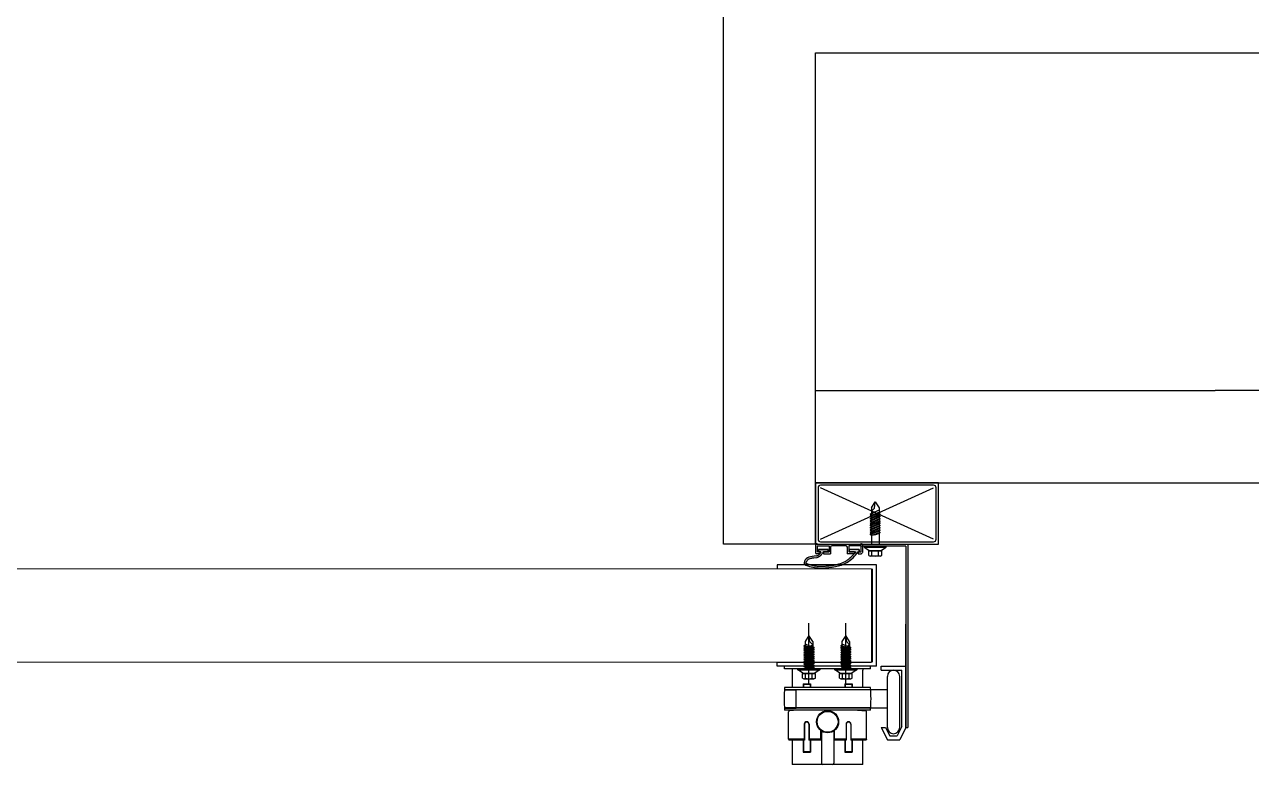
# Model space of a CAD drawing. Header units: millimetres. Extents: x -27104 to 125781, y -3376 to 46996.
# Drawn here: x 57112.97 to 57132.49, y 18517.12 to 18528.9 of the extents above; entities that cross this region are included whole.
import ezdxf

# ---------------------------------------------------------------- set-up
doc = ezdxf.new("R2010")
doc.units = ezdxf.units.MM
doc.header["$LTSCALE"] = 100
doc.header["$MEASUREMENT"] = 0
doc.layers.get('0').update_dxf_attribs({"linetype": 'CONTINUOUS'})
doc.layers.add('ELE9', color=9, linetype='CONTINUOUS')

# ---------------------------------------------------------------- blocks, each defined once
blk = doc.blocks.new('ggtyu')
at = {"layer": 'ELE9'}
h = blk.add_hatch(color=253, dxfattribs=at)
h.dxf.hatch_style = 1
edge = h.paths.add_edge_path()
edge.add_line((56936.144, 18684.306), (56936.184, 18684.306))
edge.add_spline(control_points=[(56936.184, 18684.306), (56936.177, 18684.295), (56936.171, 18684.285), (56936.164, 18684.276)], knot_values=[0, 0, 0, 0, 1.802776, 1.802776, 1.802776, 1.802776], degree=3, periodic=0)
edge.add_line((56936.164, 18684.276), (56936.159, 18684.272))
edge.add_line((56936.159, 18684.272), (56936.149, 18684.258))
edge.add_line((56936.149, 18684.258), (56936.132, 18684.251))
edge.add_line((56936.132, 18684.251), (56936.107, 18684.243))
edge.add_spline(control_points=[(56936.107, 18684.243), (56936.026, 18684.234), (56935.93, 18684.222), (56935.91, 18684.106), (56935.994, 18684.076), (56936.084, 18684.053), (56936.236, 18684.045), (56936.346, 18684.062), (56936.415, 18684.072)], knot_values=[0, 0, 0, 0, 10.510022, 12.30215, 15.888405, 21.408051, 27.790202, 38.523805, 38.523805, 38.523805, 38.523805], degree=3, periodic=0)
edge.add_spline(control_points=[(56936.415, 18684.072), (56936.415, 18684.072), (56936.478, 18684.085), (56936.625, 18684.131), (56936.724, 18684.243), (56936.778, 18684.306)], knot_values=[81.368069, 81.368069, 81.368069, 81.368069, 81.427954, 91.382666, 103.911951, 103.911951, 103.911951, 103.911951], degree=3, periodic=0)
edge.add_line((56936.778, 18684.306), (56936.79, 18684.306))
edge.add_line((56936.79, 18684.306), (56936.79, 18684.345))
edge.add_line((56936.79, 18684.345), (56936.634, 18684.345))
edge.add_line((56936.634, 18684.345), (56936.634, 18684.306))
edge.add_line((56936.634, 18684.306), (56936.739, 18684.306))
edge.add_spline(control_points=[(56936.739, 18684.306), (56936.733, 18684.298), (56936.726, 18684.291), (56936.72, 18684.284)], knot_values=[101.110526, 101.110526, 101.110526, 101.110526, 102.614786, 102.614786, 102.614786, 102.614786], degree=3, periodic=0)
edge.add_line((56936.72, 18684.284), (56936.72, 18684.276))
edge.add_line((56936.72, 18684.276), (56936.713, 18684.276))
edge.add_spline(control_points=[(56936.713, 18684.276), (56936.711, 18684.274), (56936.709, 18684.272), (56936.686, 18684.247), (56936.664, 18684.225), (56936.63, 18684.196), (56936.618, 18684.187), (56936.594, 18684.17), (56936.581, 18684.162), (56936.537, 18684.138), (56936.503, 18684.125), (56936.451, 18684.11), (56936.433, 18684.106), (56936.413, 18684.102), (56936.411, 18684.101), (56936.409, 18684.101)], knot_values=[81.408921, 81.408921, 81.408921, 81.408921, 81.846453, 81.846453, 86.724969, 86.724969, 89.164228, 89.164228, 91.603486, 91.603486, 97.394899, 97.394899, 100.290605, 100.290605, 100.605478, 100.605478, 100.605478, 100.605478], degree=3, periodic=0)
edge.add_spline(control_points=[(56936.409, 18684.101), (56936.394, 18684.098), (56936.378, 18684.095), (56936.34, 18684.089), (56936.317, 18684.087), (56936.282, 18684.084), (56936.27, 18684.083), (56936.258, 18684.082)], knot_values=[72.981686, 72.981686, 72.981686, 72.981686, 75.56252, 75.56252, 79.405214, 79.405214, 81.408921, 81.408921, 81.408921, 81.408921], degree=3, periodic=0)
edge.add_spline(control_points=[(56936.258, 18684.082), (56936.242, 18684.081), (56936.226, 18684.08), (56936.208, 18684.079), (56936.206, 18684.079), (56936.205, 18684.079)], knot_values=[24.457688, 24.457688, 24.457688, 24.457688, 26.980257, 26.980257, 27.239597, 27.239597, 27.239597, 27.239597], degree=3, periodic=0)
edge.add_spline(control_points=[(56936.205, 18684.079), (56936.188, 18684.079), (56936.17, 18684.079), (56936.133, 18684.081), (56936.113, 18684.083), (56936.074, 18684.088), (56936.056, 18684.092), (56936.027, 18684.099), (56936.018, 18684.101), (56936.002, 18684.106), (56935.997, 18684.107), (56935.987, 18684.111), (56935.981, 18684.112), (56935.971, 18684.116), (56935.966, 18684.118), (56935.957, 18684.122), (56935.954, 18684.124), (56935.948, 18684.127), (56935.947, 18684.129), (56935.946, 18684.13), (56935.946, 18684.13), (56935.946, 18684.131), (56935.946, 18684.131), (56935.946, 18684.132), (56935.945, 18684.134), (56935.946, 18684.139), (56935.946, 18684.141), (56935.948, 18684.146), (56935.949, 18684.149), (56935.952, 18684.154), (56935.955, 18684.157), (56935.961, 18684.163), (56935.965, 18684.166), (56935.972, 18684.183), (56935.985, 18684.186), (56936, 18684.195), (56936.013, 18684.201), (56936.033, 18684.203), (56936.044, 18684.206), (56936.118, 18684.215)], knot_values=[0, 0, 0, 0, 2.699013, 2.699013, 5.918469, 5.918469, 9.137924, 9.137924, 10.747652, 10.747652, 11.552515, 11.552515, 12.357379, 12.357379, 13.187027, 13.187027, 14.016674, 14.016674, 14.846322, 14.846322, 15.271824, 15.271824, 15.697327, 15.697327, 16.368626, 16.368626, 17.039926, 17.039926, 17.711225, 17.711225, 18.939482, 18.939482, 20.167739, 20.167739, 21.883718, 21.883718, 23.599698, 23.599698, 24.457688, 24.457688, 24.457688, 24.457688], degree=3, periodic=0)
edge.add_spline(control_points=[(56936.118, 18684.215), (56936.129, 18684.218), (56936.141, 18684.222), (56936.158, 18684.232), (56936.165, 18684.236), (56936.175, 18684.245), (56936.178, 18684.247), (56936.183, 18684.254), (56936.186, 18684.257), (56936.194, 18684.267), (56936.198, 18684.273), (56936.204, 18684.283), (56936.206, 18684.287), (56936.223, 18684.306)], knot_values=[0, 0, 0, 0, 1.654202, 1.654202, 2.776859, 2.776859, 3.338188, 3.338188, 3.899517, 3.899517, 4.888564, 4.888564, 5.545615, 5.545615, 5.545615, 5.545615], degree=3, periodic=0)
edge.add_line((56936.223, 18684.306), (56936.301, 18684.306))
edge.add_line((56936.301, 18684.306), (56936.301, 18684.345))
edge.add_line((56936.301, 18684.345), (56936.144, 18684.345))
edge.add_line((56936.144, 18684.345), (56936.144, 18684.306))
at = {"layer": 'ELE9', "color": 253}
for p, q in [((56934.632, 18684.429), (56934.632, 18693.722)), ((56936.099, 18684.429), (56936.099, 18692.254)), ((56936.099, 18692.254), (56953.218, 18692.254)), ((56936.099, 18686.874), (56942.458, 18686.874)), ((56936.099, 18685.407), (56942.458, 18685.407)), ((56938.056, 18685.407), (56936.099, 18685.407)), ((56936.099, 18685.407), (56936.099, 18684.429)), ((56937.978, 18685.368), (56936.178, 18685.368)), ((56938.056, 18684.429), (56938.056, 18685.407)), ((56936.139, 18685.329), (56936.139, 18684.507)), ((56936.178, 18684.507), (56937.978, 18685.329)), ((56937.978, 18684.507), (56936.178, 18685.329)), ((56938.017, 18684.507), (56938.017, 18685.329)), ((56936.987, 18685.009), (56937.048, 18685.103)), ((56936.987, 18685.009), (56936.987, 18684.926)), ((56936.987, 18684.957), (56937.034, 18685.005)), ((56937.026, 18684.934), (56936.987, 18684.957)), ((56937.11, 18684.969), (56937.026, 18684.934)), ((56937.034, 18685.005), (56937.048, 18685.103)), ((56937.048, 18685.103), (56937.11, 18685.009)), ((56937.11, 18685.009), (56937.11, 18684.941)), ((56937.129, 18684.941), (56937.11, 18684.957)), ((56937.11, 18684.949), (56937.129, 18684.941)), ((56937.129, 18684.941), (56936.967, 18684.874)), ((56937.129, 18684.941), (56936.967, 18684.874)), ((56937.026, 18684.934), (56936.967, 18684.91)), ((56937.026, 18684.934), (56936.967, 18684.91)), ((56936.967, 18684.91), (56936.987, 18684.926)), ((56936.987, 18684.91), (56936.967, 18684.91)), ((56936.987, 18684.902), (56936.967, 18684.91)), ((56936.967, 18684.91), (56936.987, 18684.894)), ((56937.129, 18684.905), (56936.967, 18684.838)), ((56937.129, 18684.905), (56936.967, 18684.838)), ((56936.967, 18684.874), (56936.987, 18684.89)), ((56936.987, 18684.866), (56936.967, 18684.874)), ((56936.967, 18684.874), (56936.987, 18684.858)), ((56936.987, 18684.874), (56936.967, 18684.874)), ((56937.129, 18684.869), (56936.967, 18684.802)), ((56937.129, 18684.869), (56936.967, 18684.802)), ((56936.967, 18684.838), (56936.987, 18684.854)), ((56936.987, 18684.83), (56936.967, 18684.838)), ((56936.967, 18684.838), (56936.987, 18684.822)), ((56936.987, 18684.838), (56936.967, 18684.838)), ((56937.129, 18684.833), (56936.967, 18684.766)), ((56937.129, 18684.833), (56936.967, 18684.766)), ((56936.967, 18684.802), (56936.987, 18684.818)), ((56936.987, 18684.802), (56936.967, 18684.802)), ((56936.987, 18684.794), (56936.967, 18684.802)), ((56936.967, 18684.802), (56936.987, 18684.787)), ((56937.129, 18684.797), (56936.967, 18684.731)), ((56937.129, 18684.797), (56936.967, 18684.731)), ((56936.967, 18684.766), (56936.987, 18684.782)), ((56936.987, 18684.759), (56936.967, 18684.766)), ((56936.967, 18684.766), (56936.987, 18684.751)), ((56936.987, 18684.766), (56936.967, 18684.766)), ((56937.129, 18684.762), (56936.967, 18684.695)), ((56937.129, 18684.762), (56936.967, 18684.695)), ((56936.987, 18684.89), (56937.11, 18684.941)), ((56936.987, 18684.926), (56937.006, 18684.934)), ((56937.11, 18684.925), (56936.987, 18684.874)), ((56937.006, 18684.918), (56936.987, 18684.91)), ((56936.987, 18684.91), (56936.987, 18684.89)), ((56936.987, 18684.854), (56937.11, 18684.905)), ((56937.11, 18684.889), (56936.987, 18684.838)), ((56936.987, 18684.874), (56936.987, 18684.854)), ((56936.987, 18684.818), (56937.11, 18684.869)), ((56937.11, 18684.853), (56936.987, 18684.802)), ((56936.987, 18684.838), (56936.987, 18684.818)), ((56936.987, 18684.782), (56937.11, 18684.833)), ((56937.11, 18684.818), (56936.987, 18684.766)), ((56936.987, 18684.802), (56936.987, 18684.782)), ((56936.987, 18684.746), (56937.11, 18684.797)), ((56937.11, 18684.782), (56936.987, 18684.731)), ((56936.987, 18684.766), (56936.987, 18684.746)), ((56936.987, 18684.71), (56937.11, 18684.762)), ((56937.006, 18684.934), (56937.026, 18684.934)), ((56937.026, 18684.934), (56937.006, 18684.918)), ((56937.11, 18684.941), (56937.129, 18684.941)), ((56937.129, 18684.941), (56937.11, 18684.925)), ((56937.11, 18684.925), (56937.11, 18684.905)), ((56937.129, 18684.905), (56937.11, 18684.921)), ((56937.11, 18684.913), (56937.129, 18684.905)), ((56937.11, 18684.905), (56937.129, 18684.905)), ((56937.129, 18684.905), (56937.11, 18684.889)), ((56937.11, 18684.889), (56937.11, 18684.869)), ((56937.129, 18684.869), (56937.11, 18684.885)), ((56937.11, 18684.877), (56937.129, 18684.869)), ((56937.11, 18684.869), (56937.129, 18684.869)), ((56937.129, 18684.869), (56937.11, 18684.853)), ((56937.11, 18684.853), (56937.11, 18684.833)), ((56937.129, 18684.833), (56937.11, 18684.849)), ((56937.11, 18684.841), (56937.129, 18684.833)), ((56937.11, 18684.833), (56937.129, 18684.833)), ((56937.129, 18684.833), (56937.11, 18684.818)), ((56937.11, 18684.818), (56937.11, 18684.797)), ((56937.129, 18684.797), (56937.11, 18684.813)), ((56937.11, 18684.805), (56937.129, 18684.797)), ((56937.11, 18684.797), (56937.129, 18684.797)), ((56937.129, 18684.797), (56937.11, 18684.782)), ((56937.11, 18684.782), (56937.11, 18684.762)), ((56937.129, 18684.762), (56937.11, 18684.777)), ((56937.11, 18684.769), (56937.129, 18684.762)), ((56937.11, 18684.762), (56937.129, 18684.762)), ((56937.129, 18684.762), (56937.11, 18684.746)), ((56936.967, 18684.731), (56936.987, 18684.746)), ((56936.987, 18684.723), (56936.967, 18684.731)), ((56936.967, 18684.731), (56936.987, 18684.715)), ((56936.987, 18684.731), (56936.967, 18684.731)), ((56937.129, 18684.726), (56936.967, 18684.659)), ((56937.129, 18684.726), (56936.967, 18684.659)), ((56936.967, 18684.695), (56936.987, 18684.71)), ((56936.987, 18684.687), (56936.967, 18684.695)), ((56936.967, 18684.695), (56936.987, 18684.679)), ((56936.987, 18684.695), (56936.967, 18684.695)), ((56937.129, 18684.69), (56936.967, 18684.623)), ((56937.129, 18684.69), (56936.967, 18684.623)), ((56936.967, 18684.659), (56936.987, 18684.675)), ((56936.987, 18684.651), (56936.967, 18684.659)), ((56936.967, 18684.659), (56936.987, 18684.643)), ((56936.987, 18684.659), (56936.967, 18684.659)), ((56937.129, 18684.654), (56936.967, 18684.587)), ((56937.129, 18684.654), (56936.967, 18684.587)), ((56936.967, 18684.623), (56936.987, 18684.639)), ((56936.987, 18684.615), (56936.967, 18684.623)), ((56936.967, 18684.623), (56936.987, 18684.607)), ((56936.987, 18684.623), (56936.967, 18684.623)), ((56936.967, 18684.587), (56936.987, 18684.603)), ((56936.987, 18684.579), (56936.967, 18684.587)), ((56936.967, 18684.587), (56936.987, 18684.571)), ((56936.987, 18684.587), (56936.967, 18684.587)), ((56937.11, 18684.746), (56936.987, 18684.695)), ((56936.987, 18684.731), (56936.987, 18684.71)), ((56936.987, 18684.675), (56937.11, 18684.726)), ((56937.11, 18684.71), (56936.987, 18684.659)), ((56936.987, 18684.695), (56936.987, 18684.675)), ((56936.987, 18684.639), (56937.11, 18684.69)), ((56937.11, 18684.674), (56936.987, 18684.623)), ((56936.987, 18684.659), (56936.987, 18684.639)), ((56936.987, 18684.603), (56937.11, 18684.654)), ((56937.11, 18684.638), (56936.987, 18684.587)), ((56936.987, 18684.623), (56936.987, 18684.603)), ((56936.987, 18684.587), (56936.987, 18684.429)), ((56936.997, 18684.571), (56937.11, 18684.618)), ((56937.129, 18684.618), (56937.014, 18684.571)), ((56937.11, 18684.602), (56937.035, 18684.571)), ((56937.11, 18684.746), (56937.11, 18684.726)), ((56937.129, 18684.726), (56937.11, 18684.741)), ((56937.11, 18684.734), (56937.129, 18684.726)), ((56937.11, 18684.726), (56937.129, 18684.726)), ((56937.129, 18684.726), (56937.11, 18684.71)), ((56937.11, 18684.71), (56937.11, 18684.69)), ((56937.129, 18684.69), (56937.11, 18684.706)), ((56937.11, 18684.698), (56937.129, 18684.69)), ((56937.11, 18684.69), (56937.129, 18684.69)), ((56937.129, 18684.69), (56937.11, 18684.674)), ((56937.11, 18684.674), (56937.11, 18684.654)), ((56937.129, 18684.654), (56937.11, 18684.67)), ((56937.11, 18684.662), (56937.129, 18684.654)), ((56937.11, 18684.654), (56937.129, 18684.654)), ((56937.129, 18684.654), (56937.11, 18684.638)), ((56937.11, 18684.638), (56937.11, 18684.618)), ((56937.129, 18684.618), (56937.11, 18684.634)), ((56937.11, 18684.626), (56937.129, 18684.618)), ((56937.11, 18684.618), (56937.129, 18684.618)), ((56937.129, 18684.618), (56937.11, 18684.602)), ((56937.11, 18684.602), (56937.11, 18684.429)), ((56936.099, 18684.429), (56934.632, 18684.429)), ((56936.099, 18684.429), (56936.099, 18684.296)), ((56936.099, 18684.429), (56936.108, 18684.429)), ((56936.099, 18684.429), (56938.056, 18684.429)), ((56936.125, 18684.403), (56936.125, 18684.306)), ((56936.125, 18684.403), (56936.313, 18684.403)), ((56936.13, 18684.429), (56936.812, 18684.429)), ((56936.178, 18684.468), (56937.978, 18684.468)), ((56936.313, 18684.403), (56936.313, 18684.306)), ((56936.338, 18684.384), (56936.338, 18684.276)), ((56936.461, 18684.403), (56936.358, 18684.403)), ((56936.471, 18684.409), (56936.461, 18684.403)), ((56936.481, 18684.403), (56936.471, 18684.409)), ((56936.585, 18684.403), (56936.481, 18684.403)), ((56936.604, 18684.384), (56936.604, 18684.276)), ((56936.629, 18684.429), (56937.567, 18684.429)), ((56936.63, 18684.403), (56936.63, 18684.306)), ((56936.817, 18684.403), (56936.63, 18684.403)), ((56936.814, 18684.398), (56936.814, 18684.429)), ((56937.535, 18684.398), (56936.814, 18684.398)), ((56936.817, 18684.403), (56936.817, 18684.306)), ((56936.843, 18684.429), (56936.834, 18684.429)), ((56936.843, 18684.429), (56936.843, 18684.296)), ((56937.224, 18684.398), (56936.872, 18684.398)), ((56936.872, 18684.398), (56936.872, 18684.382)), ((56936.872, 18684.382), (56937.224, 18684.382)), ((56937.224, 18684.382), (56936.872, 18684.382)), ((56936.872, 18684.382), (56936.964, 18684.323)), ((56937.132, 18684.323), (56937.224, 18684.382)), ((56937.224, 18684.382), (56937.224, 18684.398)), ((56937.535, 18684.398), (56937.535, 18681.51)), ((56937.567, 18684.429), (56937.567, 18681.51)), ((56936.107, 18684.243), (56936.132, 18684.251)), ((56936.164, 18684.276), (56936.119, 18684.276)), ((56936.164, 18684.306), (56936.125, 18684.306)), ((56936.132, 18684.251), (56936.149, 18684.258)), ((56936.144, 18684.345), (56936.301, 18684.345)), ((56936.144, 18684.345), (56936.144, 18684.306)), ((56936.144, 18684.345), (56936.144, 18684.306)), ((56936.301, 18684.345), (56936.144, 18684.345)), ((56936.144, 18684.345), (56936.144, 18684.306)), ((56936.301, 18684.345), (56936.144, 18684.345)), ((56936.184, 18684.306), (56936.144, 18684.306)), ((56936.144, 18684.306), (56936.184, 18684.306)), ((56936.144, 18684.306), (56936.184, 18684.306)), ((56936.149, 18684.258), (56936.159, 18684.272)), ((56936.159, 18684.272), (56936.164, 18684.276)), ((56936.164, 18684.306), (56936.164, 18684.276)), ((56936.223, 18684.306), (56936.313, 18684.306)), ((56936.223, 18684.306), (56936.223, 18684.276)), ((56936.301, 18684.306), (56936.223, 18684.306)), ((56936.223, 18684.306), (56936.301, 18684.306)), ((56936.223, 18684.306), (56936.301, 18684.306)), ((56936.223, 18684.276), (56936.338, 18684.276)), ((56936.301, 18684.345), (56936.301, 18684.306)), ((56936.301, 18684.306), (56936.301, 18684.345)), ((56936.301, 18684.306), (56936.301, 18684.345)), ((56936.72, 18684.276), (56936.604, 18684.276)), ((56936.72, 18684.306), (56936.63, 18684.306)), ((56936.79, 18684.345), (56936.634, 18684.345)), ((56936.634, 18684.345), (56936.634, 18684.306)), ((56936.79, 18684.345), (56936.634, 18684.345)), ((56936.634, 18684.345), (56936.634, 18684.306)), ((56936.79, 18684.345), (56936.634, 18684.345)), ((56936.634, 18684.345), (56936.634, 18684.306)), ((56936.634, 18684.306), (56936.739, 18684.306)), ((56936.634, 18684.306), (56936.739, 18684.306)), ((56936.634, 18684.306), (56936.739, 18684.306)), ((56936.72, 18684.276), (56936.713, 18684.276)), ((56936.72, 18684.276), (56936.713, 18684.276)), ((56936.72, 18684.306), (56936.72, 18684.276)), ((56936.72, 18684.284), (56936.72, 18684.276)), ((56936.72, 18684.284), (56936.72, 18684.276)), ((56936.778, 18684.306), (56936.817, 18684.306)), ((56936.778, 18684.306), (56936.778, 18684.276)), ((56936.778, 18684.306), (56936.79, 18684.306)), ((56936.778, 18684.306), (56936.79, 18684.306)), ((56936.778, 18684.306), (56936.79, 18684.306)), ((56936.778, 18684.276), (56936.823, 18684.276)), ((56936.79, 18684.345), (56936.79, 18684.306)), ((56936.79, 18684.306), (56936.79, 18684.345)), ((56936.79, 18684.306), (56936.79, 18684.345)), ((56937.151, 18684.323), (56936.946, 18684.323)), ((56936.946, 18684.251), (56936.946, 18684.323)), ((56936.964, 18684.323), (56937.132, 18684.323)), ((56937.128, 18684.241), (56936.969, 18684.241)), ((56936.995, 18684.251), (56936.995, 18684.323)), ((56937.101, 18684.251), (56937.101, 18684.323)), ((56937.151, 18684.251), (56937.151, 18684.323)), ((56937.07, 18684.1), (56935.488, 18684.1)), ((56935.488, 18684.1), (56935.488, 18684.038)), ((56937.007, 18682.551), (56937.007, 18684.038)), ((56937.07, 18682.488), (56937.07, 18684.1)), ((56935.993, 18682.189), (56935.993, 18683.174)), ((56936.58, 18682.189), (56936.58, 18683.174)), ((56937.535, 18681.51), (56937.535, 18683.158)), ((56935.912, 18682.813), (56935.931, 18682.829)), ((56935.931, 18682.821), (56935.912, 18682.813)), ((56935.912, 18682.813), (56936.074, 18682.746)), ((56935.912, 18682.813), (56936.074, 18682.746)), ((56935.931, 18682.813), (56935.912, 18682.813)), ((56935.912, 18682.813), (56935.931, 18682.797)), ((56935.993, 18682.975), (56935.931, 18682.881)), ((56935.931, 18682.881), (56935.931, 18682.813)), ((56935.931, 18682.841), (56936.015, 18682.805)), ((56936.054, 18682.762), (56935.931, 18682.813)), ((56936.007, 18682.877), (56935.993, 18682.975)), ((56936.054, 18682.881), (56935.993, 18682.975)), ((56936.054, 18682.828), (56936.007, 18682.877)), ((56936.015, 18682.805), (56936.054, 18682.828)), ((56936.015, 18682.806), (56936.074, 18682.782)), ((56936.015, 18682.806), (56936.074, 18682.782)), ((56936.035, 18682.806), (56936.015, 18682.806)), ((56936.015, 18682.806), (56936.035, 18682.79)), ((56936.054, 18682.798), (56936.035, 18682.806)), ((56936.054, 18682.881), (56936.054, 18682.798)), ((56936.499, 18682.813), (56936.518, 18682.829)), ((56936.518, 18682.821), (56936.499, 18682.813)), ((56936.499, 18682.813), (56936.661, 18682.746)), ((56936.499, 18682.813), (56936.661, 18682.746)), ((56936.518, 18682.813), (56936.499, 18682.813)), ((56936.499, 18682.813), (56936.518, 18682.797)), ((56936.58, 18682.975), (56936.518, 18682.881)), ((56936.518, 18682.881), (56936.518, 18682.813)), ((56936.518, 18682.841), (56936.602, 18682.805)), ((56936.641, 18682.762), (56936.518, 18682.813)), ((56936.594, 18682.877), (56936.58, 18682.975)), ((56936.641, 18682.881), (56936.58, 18682.975)), ((56936.641, 18682.828), (56936.594, 18682.877)), ((56936.602, 18682.805), (56936.641, 18682.828)), ((56936.602, 18682.806), (56936.661, 18682.782)), ((56936.602, 18682.806), (56936.661, 18682.782)), ((56936.622, 18682.806), (56936.602, 18682.806)), ((56936.602, 18682.806), (56936.622, 18682.79)), ((56936.641, 18682.798), (56936.622, 18682.806)), ((56936.641, 18682.881), (56936.641, 18682.798)), ((56935.912, 18682.777), (56935.931, 18682.793)), ((56935.931, 18682.785), (56935.912, 18682.777)), ((56935.912, 18682.777), (56936.074, 18682.71)), ((56935.912, 18682.777), (56936.074, 18682.71)), ((56935.931, 18682.777), (56935.912, 18682.777)), ((56935.912, 18682.777), (56935.931, 18682.761)), ((56935.912, 18682.741), (56935.931, 18682.757)), ((56935.931, 18682.749), (56935.912, 18682.741)), ((56935.912, 18682.741), (56936.074, 18682.674)), ((56935.912, 18682.741), (56936.074, 18682.674)), ((56935.931, 18682.741), (56935.912, 18682.741)), ((56935.912, 18682.741), (56935.931, 18682.725)), ((56935.912, 18682.705), (56935.931, 18682.721)), ((56935.931, 18682.713), (56935.912, 18682.705)), ((56935.912, 18682.705), (56936.074, 18682.638)), ((56935.912, 18682.705), (56936.074, 18682.638)), ((56935.931, 18682.705), (56935.912, 18682.705)), ((56935.912, 18682.705), (56935.931, 18682.689)), ((56935.912, 18682.669), (56935.931, 18682.685)), ((56935.931, 18682.677), (56935.912, 18682.669)), ((56935.912, 18682.669), (56936.074, 18682.602)), ((56935.912, 18682.669), (56936.074, 18682.602)), ((56935.931, 18682.669), (56935.912, 18682.669)), ((56935.912, 18682.669), (56935.931, 18682.654)), ((56935.912, 18682.633), (56935.931, 18682.649)), ((56935.931, 18682.641), (56935.912, 18682.633)), ((56935.912, 18682.633), (56936.074, 18682.567)), ((56935.912, 18682.633), (56936.074, 18682.567)), ((56935.931, 18682.633), (56935.912, 18682.633)), ((56935.912, 18682.633), (56935.931, 18682.618)), ((56935.912, 18682.598), (56935.931, 18682.613)), ((56935.931, 18682.605), (56935.912, 18682.598)), ((56935.931, 18682.797), (56935.931, 18682.777)), ((56935.931, 18682.797), (56936.054, 18682.746)), ((56936.054, 18682.726), (56935.931, 18682.777)), ((56935.931, 18682.761), (56935.931, 18682.741)), ((56935.931, 18682.761), (56936.054, 18682.71)), ((56936.054, 18682.69), (56935.931, 18682.741)), ((56935.931, 18682.725), (56935.931, 18682.705)), ((56935.931, 18682.725), (56936.054, 18682.674)), ((56936.054, 18682.654), (56935.931, 18682.705)), ((56935.931, 18682.689), (56935.931, 18682.669)), ((56935.931, 18682.689), (56936.054, 18682.638)), ((56936.054, 18682.618), (56935.931, 18682.669)), ((56935.931, 18682.654), (56935.931, 18682.633)), ((56935.931, 18682.654), (56936.054, 18682.602)), ((56936.054, 18682.582), (56935.931, 18682.633)), ((56935.931, 18682.618), (56935.931, 18682.598)), ((56935.931, 18682.618), (56936.054, 18682.567)), ((56936.035, 18682.79), (56936.054, 18682.782)), ((56936.074, 18682.782), (56936.054, 18682.798)), ((56936.054, 18682.782), (56936.054, 18682.762)), ((56936.054, 18682.774), (56936.074, 18682.782)), ((56936.074, 18682.782), (56936.054, 18682.766)), ((56936.054, 18682.782), (56936.074, 18682.782)), ((56936.074, 18682.746), (56936.054, 18682.762)), ((56936.054, 18682.746), (56936.054, 18682.726)), ((56936.054, 18682.738), (56936.074, 18682.746)), ((56936.074, 18682.746), (56936.054, 18682.73)), ((56936.054, 18682.746), (56936.074, 18682.746)), ((56936.074, 18682.71), (56936.054, 18682.726)), ((56936.054, 18682.71), (56936.054, 18682.69)), ((56936.054, 18682.702), (56936.074, 18682.71)), ((56936.074, 18682.71), (56936.054, 18682.694)), ((56936.054, 18682.71), (56936.074, 18682.71)), ((56936.074, 18682.674), (56936.054, 18682.69)), ((56936.054, 18682.674), (56936.054, 18682.654)), ((56936.054, 18682.666), (56936.074, 18682.674)), ((56936.074, 18682.674), (56936.054, 18682.658)), ((56936.054, 18682.674), (56936.074, 18682.674)), ((56936.074, 18682.638), (56936.054, 18682.654)), ((56936.054, 18682.638), (56936.054, 18682.618)), ((56936.054, 18682.63), (56936.074, 18682.638)), ((56936.074, 18682.638), (56936.054, 18682.623)), ((56936.054, 18682.638), (56936.074, 18682.638)), ((56936.074, 18682.602), (56936.054, 18682.618)), ((56936.499, 18682.777), (56936.518, 18682.793)), ((56936.518, 18682.785), (56936.499, 18682.777)), ((56936.499, 18682.777), (56936.661, 18682.71)), ((56936.499, 18682.777), (56936.661, 18682.71)), ((56936.518, 18682.777), (56936.499, 18682.777)), ((56936.499, 18682.777), (56936.518, 18682.761)), ((56936.499, 18682.741), (56936.518, 18682.757)), ((56936.518, 18682.749), (56936.499, 18682.741)), ((56936.499, 18682.741), (56936.661, 18682.674)), ((56936.499, 18682.741), (56936.661, 18682.674)), ((56936.518, 18682.741), (56936.499, 18682.741)), ((56936.499, 18682.741), (56936.518, 18682.725)), ((56936.499, 18682.705), (56936.518, 18682.721)), ((56936.518, 18682.713), (56936.499, 18682.705)), ((56936.499, 18682.705), (56936.661, 18682.638)), ((56936.499, 18682.705), (56936.661, 18682.638)), ((56936.518, 18682.705), (56936.499, 18682.705)), ((56936.499, 18682.705), (56936.518, 18682.689)), ((56936.499, 18682.669), (56936.518, 18682.685)), ((56936.518, 18682.677), (56936.499, 18682.669)), ((56936.499, 18682.669), (56936.661, 18682.602)), ((56936.499, 18682.669), (56936.661, 18682.602)), ((56936.518, 18682.669), (56936.499, 18682.669)), ((56936.499, 18682.669), (56936.518, 18682.654)), ((56936.499, 18682.633), (56936.518, 18682.649)), ((56936.518, 18682.641), (56936.499, 18682.633)), ((56936.499, 18682.633), (56936.661, 18682.567)), ((56936.499, 18682.633), (56936.661, 18682.567)), ((56936.518, 18682.633), (56936.499, 18682.633)), ((56936.499, 18682.633), (56936.518, 18682.618)), ((56936.499, 18682.598), (56936.518, 18682.613)), ((56936.518, 18682.605), (56936.499, 18682.598)), ((56936.518, 18682.797), (56936.518, 18682.777)), ((56936.518, 18682.797), (56936.641, 18682.746)), ((56936.641, 18682.726), (56936.518, 18682.777)), ((56936.518, 18682.761), (56936.518, 18682.741)), ((56936.518, 18682.761), (56936.641, 18682.71)), ((56936.641, 18682.69), (56936.518, 18682.741)), ((56936.518, 18682.725), (56936.518, 18682.705)), ((56936.518, 18682.725), (56936.641, 18682.674)), ((56936.641, 18682.654), (56936.518, 18682.705)), ((56936.518, 18682.689), (56936.518, 18682.669)), ((56936.518, 18682.689), (56936.641, 18682.638)), ((56936.641, 18682.618), (56936.518, 18682.669)), ((56936.518, 18682.654), (56936.518, 18682.633)), ((56936.518, 18682.654), (56936.641, 18682.602)), ((56936.641, 18682.582), (56936.518, 18682.633)), ((56936.518, 18682.618), (56936.518, 18682.598)), ((56936.518, 18682.618), (56936.641, 18682.567)), ((56936.622, 18682.79), (56936.641, 18682.782)), ((56936.661, 18682.782), (56936.641, 18682.798)), ((56936.641, 18682.782), (56936.641, 18682.762)), ((56936.641, 18682.774), (56936.661, 18682.782)), ((56936.661, 18682.782), (56936.641, 18682.766)), ((56936.641, 18682.782), (56936.661, 18682.782)), ((56936.661, 18682.746), (56936.641, 18682.762)), ((56936.641, 18682.746), (56936.641, 18682.726)), ((56936.641, 18682.738), (56936.661, 18682.746)), ((56936.661, 18682.746), (56936.641, 18682.73)), ((56936.641, 18682.746), (56936.661, 18682.746)), ((56936.661, 18682.71), (56936.641, 18682.726)), ((56936.641, 18682.71), (56936.641, 18682.69)), ((56936.641, 18682.702), (56936.661, 18682.71)), ((56936.661, 18682.71), (56936.641, 18682.694)), ((56936.641, 18682.71), (56936.661, 18682.71)), ((56936.661, 18682.674), (56936.641, 18682.69)), ((56936.641, 18682.674), (56936.641, 18682.654)), ((56936.641, 18682.666), (56936.661, 18682.674)), ((56936.661, 18682.674), (56936.641, 18682.658)), ((56936.641, 18682.674), (56936.661, 18682.674)), ((56936.661, 18682.638), (56936.641, 18682.654)), ((56936.641, 18682.638), (56936.641, 18682.618)), ((56936.641, 18682.63), (56936.661, 18682.638)), ((56936.661, 18682.638), (56936.641, 18682.623)), ((56936.641, 18682.638), (56936.661, 18682.638)), ((56936.661, 18682.602), (56936.641, 18682.618)), ((56935.488, 18682.551), (56936.988, 18682.551)), ((56935.488, 18682.488), (56935.488, 18682.551)), ((56937.07, 18682.488), (56935.488, 18682.488)), ((56936.975, 18682.488), (56935.605, 18682.488)), ((56935.605, 18682.443), (56935.605, 18682.488)), ((56936.975, 18682.443), (56935.605, 18682.443)), ((56935.728, 18682.443), (56935.728, 18682.15)), ((56935.728, 18682.443), (56935.728, 18682.424)), ((56935.817, 18682.427), (56935.817, 18682.443)), ((56935.817, 18682.443), (56936.169, 18682.443)), ((56935.909, 18682.369), (56935.817, 18682.427)), ((56935.817, 18682.427), (56936.169, 18682.427)), ((56936.169, 18682.427), (56935.817, 18682.427)), ((56935.912, 18682.598), (56936.074, 18682.531)), ((56935.912, 18682.598), (56936.074, 18682.531)), ((56935.931, 18682.598), (56935.912, 18682.598)), ((56935.912, 18682.598), (56935.931, 18682.582)), ((56935.912, 18682.562), (56935.931, 18682.577)), ((56935.931, 18682.57), (56935.912, 18682.562)), ((56935.912, 18682.562), (56936.074, 18682.495)), ((56935.912, 18682.562), (56936.074, 18682.495)), ((56935.931, 18682.562), (56935.912, 18682.562)), ((56935.912, 18682.562), (56935.931, 18682.546)), ((56935.912, 18682.526), (56935.931, 18682.542)), ((56935.931, 18682.534), (56935.912, 18682.526)), ((56935.912, 18682.526), (56936.074, 18682.459)), ((56935.912, 18682.526), (56936.074, 18682.459)), ((56935.931, 18682.526), (56935.912, 18682.526)), ((56935.912, 18682.526), (56935.931, 18682.51)), ((56935.912, 18682.49), (56935.931, 18682.506)), ((56935.931, 18682.498), (56935.912, 18682.49)), ((56935.912, 18682.49), (56936.027, 18682.443)), ((56935.931, 18682.49), (56935.912, 18682.49)), ((56935.912, 18682.49), (56935.931, 18682.474)), ((56936.054, 18682.546), (56935.931, 18682.598)), ((56935.931, 18682.582), (56935.931, 18682.562)), ((56935.931, 18682.582), (56936.054, 18682.531)), ((56936.054, 18682.511), (56935.931, 18682.562)), ((56935.931, 18682.546), (56935.931, 18682.526)), ((56935.931, 18682.546), (56936.054, 18682.495)), ((56936.054, 18682.475), (56935.931, 18682.526)), ((56935.931, 18682.51), (56935.931, 18682.49)), ((56935.931, 18682.51), (56936.054, 18682.459)), ((56936.044, 18682.443), (56935.931, 18682.49)), ((56935.931, 18682.474), (56935.931, 18682.443)), ((56935.931, 18682.474), (56936.006, 18682.443)), ((56936.054, 18682.602), (56936.054, 18682.582)), ((56936.054, 18682.595), (56936.074, 18682.602)), ((56936.074, 18682.602), (56936.054, 18682.587)), ((56936.054, 18682.602), (56936.074, 18682.602)), ((56936.074, 18682.567), (56936.054, 18682.582)), ((56936.054, 18682.567), (56936.054, 18682.546)), ((56936.054, 18682.559), (56936.074, 18682.567)), ((56936.074, 18682.567), (56936.054, 18682.551)), ((56936.054, 18682.567), (56936.074, 18682.567)), ((56936.074, 18682.531), (56936.054, 18682.546)), ((56936.054, 18682.531), (56936.054, 18682.511)), ((56936.054, 18682.523), (56936.074, 18682.531)), ((56936.074, 18682.531), (56936.054, 18682.515)), ((56936.054, 18682.531), (56936.074, 18682.531)), ((56936.074, 18682.495), (56936.054, 18682.511)), ((56936.054, 18682.495), (56936.054, 18682.475)), ((56936.054, 18682.487), (56936.074, 18682.495)), ((56936.074, 18682.495), (56936.054, 18682.479)), ((56936.054, 18682.495), (56936.074, 18682.495)), ((56936.074, 18682.459), (56936.054, 18682.475)), ((56936.054, 18682.459), (56936.054, 18682.443)), ((56936.054, 18682.451), (56936.074, 18682.459)), ((56936.074, 18682.459), (56936.054, 18682.443)), ((56936.054, 18682.459), (56936.074, 18682.459)), ((56936.169, 18682.427), (56936.077, 18682.369)), ((56936.169, 18682.443), (56936.169, 18682.427)), ((56936.404, 18682.427), (56936.404, 18682.443)), ((56936.404, 18682.443), (56936.756, 18682.443)), ((56936.496, 18682.369), (56936.404, 18682.427)), ((56936.404, 18682.427), (56936.756, 18682.427)), ((56936.756, 18682.427), (56936.404, 18682.427)), ((56936.499, 18682.598), (56936.661, 18682.531)), ((56936.499, 18682.598), (56936.661, 18682.531)), ((56936.518, 18682.598), (56936.499, 18682.598)), ((56936.499, 18682.598), (56936.518, 18682.582)), ((56936.499, 18682.562), (56936.518, 18682.577)), ((56936.518, 18682.57), (56936.499, 18682.562)), ((56936.499, 18682.562), (56936.661, 18682.495)), ((56936.499, 18682.562), (56936.661, 18682.495)), ((56936.518, 18682.562), (56936.499, 18682.562)), ((56936.499, 18682.562), (56936.518, 18682.546)), ((56936.499, 18682.526), (56936.518, 18682.542)), ((56936.518, 18682.534), (56936.499, 18682.526)), ((56936.499, 18682.526), (56936.661, 18682.459)), ((56936.499, 18682.526), (56936.661, 18682.459)), ((56936.518, 18682.526), (56936.499, 18682.526)), ((56936.499, 18682.526), (56936.518, 18682.51)), ((56936.499, 18682.49), (56936.518, 18682.506)), ((56936.518, 18682.498), (56936.499, 18682.49)), ((56936.499, 18682.49), (56936.614, 18682.443)), ((56936.518, 18682.49), (56936.499, 18682.49)), ((56936.499, 18682.49), (56936.518, 18682.474)), ((56936.641, 18682.546), (56936.518, 18682.598)), ((56936.518, 18682.582), (56936.518, 18682.562)), ((56936.518, 18682.582), (56936.641, 18682.531)), ((56936.641, 18682.511), (56936.518, 18682.562)), ((56936.518, 18682.546), (56936.518, 18682.526)), ((56936.518, 18682.546), (56936.641, 18682.495)), ((56936.641, 18682.475), (56936.518, 18682.526)), ((56936.518, 18682.51), (56936.518, 18682.49)), ((56936.518, 18682.51), (56936.641, 18682.459)), ((56936.631, 18682.443), (56936.518, 18682.49)), ((56936.518, 18682.474), (56936.518, 18682.443)), ((56936.518, 18682.474), (56936.593, 18682.443)), ((56936.641, 18682.602), (56936.641, 18682.582)), ((56936.641, 18682.595), (56936.661, 18682.602)), ((56936.661, 18682.602), (56936.641, 18682.587)), ((56936.641, 18682.602), (56936.661, 18682.602)), ((56936.661, 18682.567), (56936.641, 18682.582)), ((56936.641, 18682.567), (56936.641, 18682.546)), ((56936.641, 18682.559), (56936.661, 18682.567)), ((56936.661, 18682.567), (56936.641, 18682.551)), ((56936.641, 18682.567), (56936.661, 18682.567)), ((56936.661, 18682.531), (56936.641, 18682.546)), ((56936.641, 18682.531), (56936.641, 18682.511)), ((56936.641, 18682.523), (56936.661, 18682.531)), ((56936.661, 18682.531), (56936.641, 18682.515)), ((56936.641, 18682.531), (56936.661, 18682.531)), ((56936.661, 18682.495), (56936.641, 18682.511)), ((56936.641, 18682.495), (56936.641, 18682.475)), ((56936.641, 18682.487), (56936.661, 18682.495)), ((56936.661, 18682.495), (56936.641, 18682.479)), ((56936.641, 18682.495), (56936.661, 18682.495)), ((56936.661, 18682.459), (56936.641, 18682.475)), ((56936.641, 18682.459), (56936.641, 18682.443)), ((56936.641, 18682.451), (56936.661, 18682.459)), ((56936.661, 18682.459), (56936.641, 18682.443)), ((56936.641, 18682.459), (56936.661, 18682.459)), ((56936.756, 18682.427), (56936.664, 18682.369)), ((56936.756, 18682.443), (56936.756, 18682.427)), ((56936.853, 18682.443), (56936.853, 18682.424)), ((56936.853, 18682.15), (56936.853, 18682.424)), ((56936.975, 18682.443), (56936.975, 18682.488)), ((56937.144, 18682.488), (56937.535, 18682.488)), ((56937.144, 18682.425), (56937.144, 18682.488)), ((56937.144, 18682.425), (56937.473, 18682.425)), ((56937.473, 18681.525), (56937.473, 18682.425)), ((56935.89, 18682.296), (56935.89, 18682.369)), ((56935.89, 18682.369), (56936.096, 18682.369)), ((56936.077, 18682.369), (56935.909, 18682.369)), ((56935.913, 18682.287), (56936.072, 18682.287)), ((56935.94, 18682.296), (56935.94, 18682.369)), ((56936.046, 18682.296), (56936.046, 18682.369)), ((56936.096, 18682.296), (56936.096, 18682.369)), ((56936.477, 18682.296), (56936.477, 18682.369)), ((56936.477, 18682.369), (56936.682, 18682.369)), ((56936.664, 18682.369), (56936.496, 18682.369)), ((56936.5, 18682.287), (56936.659, 18682.287)), ((56936.527, 18682.296), (56936.527, 18682.369)), ((56936.633, 18682.296), (56936.633, 18682.369)), ((56936.682, 18682.296), (56936.682, 18682.369)), ((56937.242, 18681.51), (56937.242, 18682.326)), ((56937.438, 18681.51), (56937.438, 18682.326)), ((56936.975, 18682.15), (56935.605, 18682.15)), ((56936.967, 18682.111), (56935.605, 18682.111)), ((56936.975, 18682.111), (56935.605, 18682.111)), ((56935.605, 18682.111), (56935.788, 18682.111)), ((56935.788, 18681.817), (56935.788, 18682.111)), ((56935.899, 18682.208), (56936.016, 18682.208)), ((56935.899, 18682.208), (56935.899, 18682.15)), ((56935.904, 18682.203), (56936.011, 18682.203)), ((56935.904, 18682.203), (56935.904, 18682.15)), ((56936.011, 18682.203), (56936.011, 18682.15)), ((56936.016, 18682.208), (56936.016, 18682.15)), ((56936.564, 18682.208), (56936.681, 18682.208)), ((56936.564, 18682.208), (56936.564, 18682.15)), ((56936.569, 18682.203), (56936.677, 18682.203)), ((56936.569, 18682.203), (56936.569, 18682.15)), ((56936.677, 18682.203), (56936.677, 18682.15)), ((56936.681, 18682.208), (56936.681, 18682.15)), ((56937.216, 18682.111), (56936.967, 18682.111)), ((56937.242, 18682.111), (56937.05, 18682.111)), ((56936.975, 18681.827), (56935.605, 18681.827)), ((56936.967, 18681.817), (56935.605, 18681.817)), ((56935.605, 18681.817), (56935.788, 18681.817)), ((56936.975, 18681.788), (56935.605, 18681.788)), ((56935.669, 18681.328), (56935.669, 18681.76)), ((56935.814, 18681.788), (56935.684, 18681.779)), ((56935.728, 18681.785), (56935.728, 18681.788)), ((56936.766, 18681.788), (56936.897, 18681.779)), ((56936.853, 18681.785), (56936.853, 18681.788)), ((56936.911, 18681.328), (56936.911, 18681.76)), ((56937.216, 18681.817), (56936.967, 18681.817)), ((56937.242, 18681.817), (56937.05, 18681.817)), ((56935.918, 18681.563), (56935.918, 18681.308)), ((56935.922, 18681.563), (56935.922, 18681.308)), ((56935.993, 18681.563), (56935.993, 18681.308)), ((56935.997, 18681.563), (56935.997, 18681.308)), ((56936.183, 18681.308), (56936.183, 18681.462)), ((56936.192, 18681.455), (56936.192, 18680.943)), ((56936.388, 18681.455), (56936.388, 18680.943)), ((56936.398, 18681.308), (56936.398, 18681.462)), ((56936.584, 18681.563), (56936.584, 18681.308)), ((56936.588, 18681.563), (56936.588, 18681.308)), ((56936.658, 18681.563), (56936.658, 18681.308)), ((56936.662, 18681.563), (56936.662, 18681.308)), ((56937.144, 18681.51), (56937.242, 18681.314)), ((56937.144, 18681.51), (56937.214, 18681.51)), ((56937.214, 18681.51), (56937.281, 18681.377)), ((56937.473, 18681.525), (56937.399, 18681.377)), ((56937.535, 18681.51), (56937.438, 18681.314)), ((56937.535, 18681.51), (56937.567, 18681.51)), ((56935.922, 18681.328), (56935.669, 18681.328)), ((56935.669, 18681.328), (56935.678, 18681.308)), ((56935.922, 18681.308), (56935.678, 18681.308)), ((56935.728, 18681.308), (56935.728, 18680.923)), ((56935.899, 18681.308), (56935.899, 18681.119)), ((56935.904, 18681.308), (56935.904, 18681.124)), ((56936.183, 18681.328), (56935.993, 18681.328)), ((56936.183, 18681.308), (56935.993, 18681.308)), ((56936.011, 18681.308), (56936.011, 18681.124)), ((56936.016, 18681.308), (56936.016, 18681.119)), ((56936.588, 18681.328), (56936.398, 18681.328)), ((56936.588, 18681.308), (56936.398, 18681.308)), ((56936.564, 18681.308), (56936.564, 18681.119)), ((56936.569, 18681.308), (56936.569, 18681.124)), ((56936.911, 18681.328), (56936.658, 18681.328)), ((56936.902, 18681.308), (56936.658, 18681.308)), ((56936.677, 18681.308), (56936.677, 18681.124)), ((56936.681, 18681.308), (56936.681, 18681.119)), ((56936.853, 18680.923), (56936.853, 18681.308)), ((56936.911, 18681.328), (56936.902, 18681.308)), ((56937.242, 18681.314), (56937.438, 18681.314)), ((56937.281, 18681.377), (56937.399, 18681.377)), ((56935.899, 18681.119), (56936.016, 18681.119)), ((56936.011, 18681.124), (56935.904, 18681.124)), ((56936.564, 18681.119), (56936.681, 18681.119)), ((56936.677, 18681.124), (56936.569, 18681.124)), ((56936.853, 18680.923), (56935.728, 18680.923)), ((56936.368, 18680.923), (56936.212, 18680.923))]:
    blk.add_line(p, q, dxfattribs=at)
at = {"layer": 'ELE9', "color": 253, "lineweight": 0}
for p, q in [((56936.988, 18684.038), (56887.28, 18684.038)), ((56936.988, 18682.551), (56936.988, 18684.038)), ((56887.28, 18682.551), (56936.988, 18682.551))]:
    blk.add_line(p, q, dxfattribs=at)
at = {"layer": 'ELE9', "color": 253, "ltscale": 0.1}
blk.add_lwpolyline([(56942.458, 18685.407), (56944.414, 18685.407), (56944.414, 18686.874), (56942.458, 18686.874)], dxfattribs=at)
at = {"layer": 'ELE9', "color": 253}
for radius in [0.176, 0.166]:
    blk.add_circle((56936.29, 18681.602), radius, dxfattribs=at)
for centre, radius, start, end in [((56936.178, 18685.329), 0.0391, 90, 180), ((56937.978, 18685.329), 0.0391, 0, 90), ((56936.119, 18684.422), 0.0131, 33.5584, 146.4416), ((56936.178, 18684.507), 0.0391, 180, 270), ((56936.358, 18684.384), 0.0196, 90, 180), ((56936.585, 18684.384), 0.0196, 0, 90), ((56936.823, 18684.422), 0.0131, 33.5584, 146.4416), ((56937.978, 18684.507), 0.0391, 270, 0), ((56936.119, 18684.296), 0.0196, 180, 270), ((56936.823, 18684.296), 0.0196, 270, 0), ((56936.97, 18684.277), 0.0364, 226.9662, 313.0338), ((56937.048, 18684.39), 0.149, 249.1195, 290.8805), ((56937.126, 18684.277), 0.0364, 226.9662, 313.0338), ((56937.34, 18682.326), 0.0978, 0, 180), ((56935.915, 18682.323), 0.0364, 226.9662, 313.0338), ((56935.993, 18682.436), 0.149, 249.1195, 290.8805), ((56936.071, 18682.323), 0.0364, 226.9662, 313.0338), ((56936.502, 18682.323), 0.0364, 226.9662, 313.0338), ((56936.58, 18682.436), 0.149, 249.1195, 290.8805), ((56936.658, 18682.323), 0.0364, 226.9662, 313.0338), ((56938.235, 18681.969), 2.636, 176.0638, 183.9362), ((56934.345, 18681.969), 2.636, 356.0638, 3.9362), ((56935.689, 18681.76), 0.0196, 104.0969, 180), ((56936.892, 18681.76), 0.0196, 0, 75.9031), ((56935.958, 18681.563), 0.0391, 90, 180), ((56935.958, 18681.563), 0.0352, 90, 180), ((56935.958, 18681.563), 0.0391, 0, 90), ((56935.958, 18681.563), 0.0352, 0, 90), ((56936.623, 18681.563), 0.0391, 90, 180), ((56936.623, 18681.563), 0.0352, 90, 180), ((56936.623, 18681.563), 0.0391, 0, 90), ((56936.623, 18681.563), 0.0352, 0, 90), ((56937.34, 18681.51), 0.0978, 180, 0), ((56936.212, 18680.943), 0.0196, 180, 270), ((56936.368, 18680.943), 0.0196, 270, 0)]:
    blk.add_arc(centre, radius, start, end, dxfattribs=at)
blk.add_spline([(56936.107, 18684.243), (56935.921, 18684.157), (56935.918, 18684.122), (56935.976, 18684.083), (56936.081, 18684.057), (56936.206, 18684.05), (56936.415, 18684.072)], degree=3, dxfattribs=at)
for points, knots in [([(56936.118, 18684.215), (56936.044, 18684.206), (56936.033, 18684.203), (56936.013, 18684.201), (56936, 18684.195), (56935.985, 18684.186), (56935.972, 18684.183), (56935.965, 18684.166), (56935.961, 18684.163), (56935.955, 18684.157), (56935.952, 18684.154), (56935.949, 18684.149), (56935.948, 18684.146), (56935.946, 18684.141), (56935.946, 18684.139), (56935.945, 18684.134), (56935.946, 18684.132), (56935.946, 18684.131), (56935.946, 18684.131), (56935.946, 18684.13), (56935.946, 18684.13), (56935.947, 18684.129), (56935.948, 18684.127), (56935.954, 18684.124), (56935.957, 18684.122), (56935.966, 18684.118), (56935.971, 18684.116), (56935.981, 18684.112), (56935.987, 18684.111), (56935.997, 18684.107), (56936.002, 18684.106), (56936.018, 18684.101), (56936.027, 18684.099), (56936.056, 18684.092), (56936.074, 18684.088), (56936.113, 18684.083), (56936.133, 18684.081), (56936.172, 18684.079), (56936.191, 18684.079), (56936.229, 18684.08), (56936.247, 18684.081), (56936.304, 18684.086), (56936.341, 18684.091), (56936.389, 18684.098), (56936.4, 18684.1), (56936.41, 18684.101)], [0, 0, 0, 0, 0.85799, 0.85799, 2.573969, 2.573969, 4.289949, 4.289949, 5.518206, 5.518206, 6.746463, 6.746463, 7.417762, 7.417762, 8.089062, 8.089062, 8.760361, 8.760361, 9.185864, 9.185864, 9.611366, 9.611366, 10.441014, 10.441014, 11.270661, 11.270661, 12.100309, 12.100309, 12.905173, 12.905173, 13.710036, 13.710036, 15.319764, 15.319764, 18.539219, 18.539219, 21.758675, 21.758675, 24.717028, 24.717028, 27.675381, 27.675381, 33.592087, 33.592087, 35.205692, 35.205692, 35.205692, 35.205692]), ([(56936.223, 18684.306), (56936.206, 18684.287), (56936.204, 18684.283), (56936.198, 18684.273), (56936.194, 18684.267), (56936.186, 18684.257), (56936.183, 18684.254), (56936.178, 18684.247), (56936.175, 18684.245), (56936.165, 18684.236), (56936.158, 18684.232), (56936.141, 18684.222), (56936.129, 18684.218), (56936.118, 18684.215)], [0, 0, 0, 0, 0.65705, 0.65705, 1.646098, 1.646098, 2.207426, 2.207426, 2.768755, 2.768755, 3.891413, 3.891413, 5.545615, 5.545615, 5.545615, 5.545615]), ([(56936.205, 18684.079), (56936.235, 18684.081), (56936.265, 18684.082), (56936.317, 18684.087), (56936.34, 18684.089), (56936.38, 18684.095), (56936.398, 18684.099), (56936.433, 18684.106), (56936.451, 18684.11), (56936.503, 18684.125), (56936.537, 18684.138), (56936.581, 18684.162), (56936.594, 18684.17), (56936.618, 18684.187), (56936.63, 18684.196), (56936.664, 18684.225), (56936.686, 18684.247), (56936.709, 18684.272), (56936.711, 18684.274), (56936.713, 18684.276)], [70.088544, 70.088544, 70.088544, 70.088544, 74.985393, 74.985393, 78.828087, 78.828087, 81.723794, 81.723794, 84.6195, 84.6195, 90.410913, 90.410913, 92.850171, 92.850171, 95.28943, 95.28943, 100.167946, 100.167946, 100.605478, 100.605478, 100.605478, 100.605478]), ([(56936.415, 18684.072), (56936.415, 18684.072), (56936.478, 18684.085), (56936.625, 18684.131), (56936.724, 18684.243), (56936.778, 18684.306)], [81.368069, 81.368069, 81.368069, 81.368069, 81.427954, 91.382666, 103.911951, 103.911951, 103.911951, 103.911951]), ([(56936.415, 18684.072), (56936.415, 18684.072), (56936.478, 18684.085), (56936.625, 18684.131), (56936.724, 18684.243), (56936.778, 18684.306)], [81.368069, 81.368069, 81.368069, 81.368069, 81.427954, 91.382666, 103.911951, 103.911951, 103.911951, 103.911951])]:
    blk.add_open_spline(points, degree=3, knots=knots, dxfattribs=at)
for points in [[(56936.184, 18684.306), (56936.177, 18684.295), (56936.171, 18684.285), (56936.164, 18684.276)], [(56936.184, 18684.306), (56936.177, 18684.295), (56936.171, 18684.285), (56936.164, 18684.276)], [(56936.72, 18684.284), (56936.726, 18684.291), (56936.733, 18684.298), (56936.739, 18684.306)], [(56936.72, 18684.284), (56936.726, 18684.291), (56936.733, 18684.298), (56936.739, 18684.306)]]:
    blk.add_open_spline(points, degree=3, dxfattribs=at)

msp = doc.modelspace()

# ---------------------------------------------------------------- block references
msp.add_blockref('ggtyu', (189.458, -163.799))

doc.saveas('drawing.dxf')
